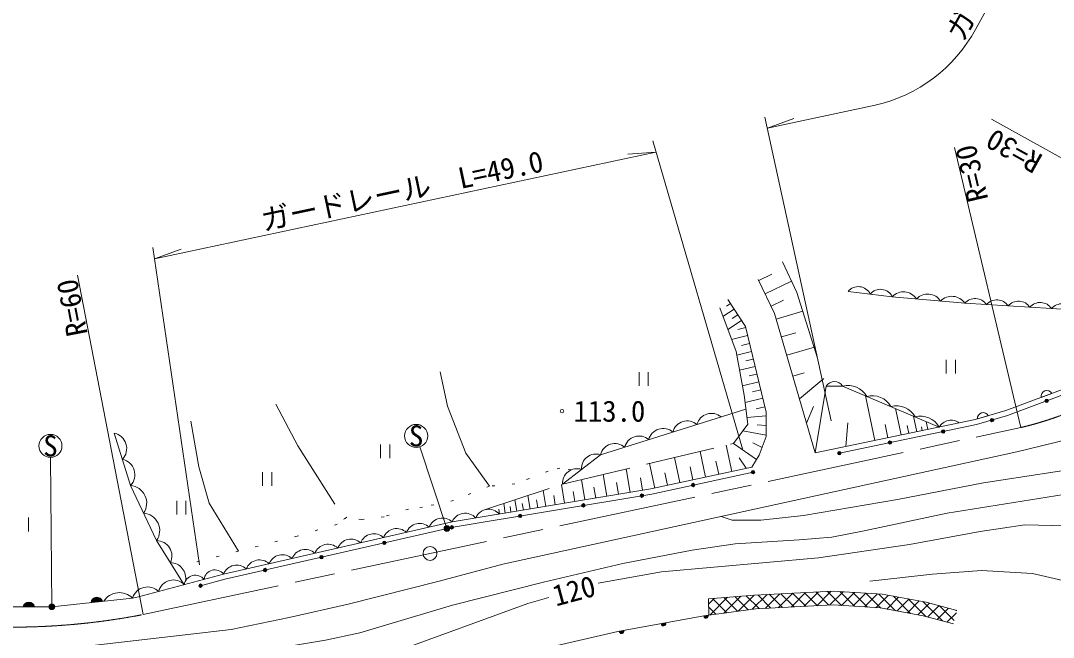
# Model space of a CAD drawing. Units: millimetres, scale not verified. Extents: x 40000 to 680000, y 20000 to 380000.
# Drawn here: x 134467 to 224170, y 266639 to 320181 of the extents above; entities that cross this region are included whole.
import ezdxf
from ezdxf.enums import TextEntityAlignment as Align

# ---------------------------------------------------------------- set-up
doc = ezdxf.new("R2010")
doc.units = ezdxf.units.MM
doc.header["$LTSCALE"] = 1000
for name, pattern in [('CHAIN', [18.5, 12, -1.5, 3.5, -1.5]), ('DASHED', [7.5, 6, -1.5]), ('DOTTED', [1.75, 0.25, -1.5])]:
    doc.linetypes.add(name, pattern=pattern)
for name, color, linetype, lineweight in [('M-BGD', 7, 'Continuous', 13), ('M-BMK', 2, 'CHAIN', 13), ('M-BMK-SRVR', 3, 'Continuous', 13), ('M-STR-HTXT', 7, 'Continuous', 13), ('M-STR-STRC', 7, 'Continuous', 13)]:
    doc.layers.add(name, color=color, linetype=linetype, lineweight=lineweight)
doc.styles.add('ＭＳ ゴシック', font='')
doc.styles.get('ＭＳ ゴシック').set_extended_font_data('MS Gothic')

msp = doc.modelspace()

# ---------------------------------------------------------------- hatches: boundary and pattern name
at = {"layer": 'M-BGD'}
for points in [[(223442, 287175, -0.41421), (223592, 287325, -0.41421), (223742, 287175, -1)], [(218688, 285503, -0.41421), (218838, 285653, -0.41421), (218988, 285503, -1)], [(214449, 284506, -0.41421), (214599, 284656, -0.41421), (214749, 284506, -1)], [(209826, 283547, -0.41421), (209976, 283697, -0.41421), (210126, 283547, -1)], [(205431, 282634, -0.41421), (205581, 282784, -0.41421), (205731, 282634, -1)], [(197931, 280988, -0.41421), (198081, 281138, -0.41421), (198231, 280988, -1)], [(192725, 279861, -0.41421), (192875, 280011, -0.41421), (193025, 279861, -1)], [(188287, 278942, -0.41421), (188437, 279092, -0.41421), (188587, 278942, -1)], [(183197, 278096, -0.41421), (183347, 278246, -0.41421), (183497, 278096, -1)], [(177709, 277183, -0.41421), (177859, 277333, -0.41421), (178009, 277183, -1)], [(171776, 276189, -0.41421), (171926, 276339, -0.41421), (172076, 276189, -1)], [(165906, 274849, -0.41421), (166056, 274999, -0.41421), (166206, 274849, -1)], [(160449, 273603, -0.41421), (160599, 273753, -0.41421), (160749, 273603, -1)], [(155544, 272483, -0.41421), (155694, 272633, -0.41421), (155844, 272483, -1)], [(149947, 271121, -0.41421), (150097, 271271, -0.41421), (150247, 271121, -1)], [(140588, 269663, -0.82183), (141573, 269769)], [(135682, 269295, 0.82183), (134691, 269294)], [(194199, 268555, -0.4608), (194032, 268295, -0.4608), (193801, 268501)], [(190504, 267897, -0.4608), (190349, 267630, -0.4608), (190109, 267825)], [(186860, 267230, -0.4608), (186704, 266962, -0.4608), (186465, 267157)]]:
    msp.add_hatch(color=256, dxfattribs=at).paths.add_polyline_path(points)
at = {"layer": 'M-STR-HTXT'}
for points in [[(171613, 276314, -0.41421), (171721, 275978, -0.41421), (171385, 275869, -1)], [(137356, 269472, -1), (137002, 269119, -1)]]:
    msp.add_hatch(color=256, dxfattribs=at).paths.add_polyline_path(points)

# ---------------------------------------------------------------- linework, layer by layer
at = {"layer": 'M-BGD'}
for p, q in [((198580, 297614), (199727, 298167)), ((199132, 296467), (201426, 297573)), ((196452, 295124), (195474, 294487)), ((196133, 295613), (195780, 295383)), ((199654, 295385), (200735, 295907)), ((196770, 294636), (196282, 294317)), ((200098, 294275), (202403, 294948)), ((197089, 294147), (195893, 293367)), ((197448, 293536), (196754, 293369)), ((197614, 292842), (196216, 292505)), ((200553, 292718), (201810, 293073)), ((197783, 292142), (197083, 291974)), ((201016, 291133), (203411, 291835)), ((197951, 291443), (196671, 291136)), ((198105, 290804), (197465, 290650)), ((214865, 290743), (214865, 289543)), ((215665, 290743), (215665, 289543)), ((198258, 290164), (196915, 289841)), ((188180, 289663), (188180, 288463)), ((188980, 289663), (188980, 288463)), ((198420, 289492), (197748, 289330)), ((201546, 289316), (202517, 289600)), ((202126, 287333), (204237, 289123)), ((198582, 288820), (197171, 288481)), ((198751, 288115), (198046, 287945)), ((203490, 282660), (204448, 288453)), ((198921, 287409), (197399, 287043)), ((208653, 283732), (207849, 287606)), ((223108, 287475), (224036, 287822)), ((199104, 286648), (198343, 286465)), ((202741, 285226), (203327, 286676)), ((210944, 284207), (210469, 286498)), ((199217, 285879), (197557, 285735)), ((206139, 283210), (206314, 285267)), ((212298, 284488), (212017, 285842)), ((213277, 284691), (213137, 285369)), ((217570, 285599), (218521, 285879)), ((199218, 284201), (197189, 284562)), ((199217, 285040), (198456, 285081)), ((209799, 283969), (209561, 285115)), ((211621, 284348), (211481, 285025)), ((212788, 284590), (212718, 284928)), ((198396, 282077), (196394, 283479)), ((198868, 283115), (198075, 283527)), ((165727, 283393), (165727, 282193)), ((166527, 283393), (166527, 282193)), ((193965, 280557), (193483, 282786)), ((196241, 281050), (195748, 283325)), ((189554, 279602), (189091, 281739)), ((191737, 280074), (191264, 282257)), ((195103, 280803), (194857, 281941)), ((197488, 281320), (196885, 282234)), ((155479, 280985), (155479, 279785)), ((156279, 280985), (156279, 279785)), ((185370, 278888), (185055, 280778)), ((187400, 279226), (187062, 281256)), ((190645, 279838), (190409, 280929)), ((192851, 280316), (192610, 281430)), ((181721, 278281), (181450, 279910)), ((183480, 278574), (183187, 280333)), ((186385, 279057), (186216, 280072)), ((188479, 279405), (188299, 280484)), ((180092, 278010), (179863, 279386)), ((182600, 278428), (182454, 279307)), ((184425, 278731), (184268, 279676)), ((148025, 278500), (148025, 277300)), ((148825, 278500), (148825, 277300)), ((176567, 277424), (176429, 278252)), ((177553, 277588), (177390, 278570)), ((178134, 277685), (178038, 278266)), ((178716, 277781), (178522, 278944)), ((179404, 277896), (179289, 278584)), ((180906, 278146), (180771, 278960)), ((176074, 277342), (176005, 277756)), ((177060, 277506), (176978, 277997)), ((135161, 277037), (135161, 275837)), ((194221, 269528), (194723, 270030)), ((194326, 268572), (195877, 270123)), ((195797, 268772), (194553, 270016)), ((196731, 268899), (195534, 270095)), ((195553, 268739), (197030, 270216)), ((197665, 269026), (196516, 270174)), ((196781, 268905), (198183, 270308)), ((198622, 269129), (197498, 270253)), ((198008, 269072), (199301, 270365)), ((199632, 269180), (198488, 270324)), ((199152, 269156), (200417, 270421)), ((200642, 269230), (199498, 270375)), ((200269, 269212), (201534, 270477)), ((201652, 269281), (200508, 270425)), ((201385, 269268), (202650, 270533)), ((202662, 269332), (201518, 270476)), ((202502, 269324), (203767, 270589)), ((203672, 269382), (202528, 270526)), ((204682, 269433), (203538, 270577)), ((203619, 269380), (204884, 270644)), ((205771, 269405), (204548, 270628)), ((204735, 269436), (205899, 270599)), ((206904, 269333), (205619, 270617)), ((205766, 269405), (206896, 270536)), ((208037, 269260), (206752, 270545)), ((206763, 269342), (207893, 270472)), ((207760, 269278), (208890, 270408)), ((209174, 269184), (207885, 270472)), ((208757, 269214), (209827, 270285)), ((210469, 268949), (209019, 270400)), ((209693, 269090), (210725, 270122)), ((211765, 268714), (210275, 270204)), ((134691, 269294), (135682, 269295)), ((140588, 269663), (141573, 269769)), ((210591, 268927), (211623, 269960)), ((211489, 268764), (212521, 269797)), ((213084, 268455), (211571, 269969)), ((212387, 268602), (213399, 269614)), ((214538, 268063), (212866, 269734)), ((213255, 268409), (214234, 269388)), ((214090, 268184), (215069, 269162)), ((215564, 268097), (214288, 269373)), ((194199, 268555), (193801, 268501)), ((190504, 267897), (190109, 267825)), ((186860, 267230), (186465, 267157))]:
    msp.add_line(p, q, dxfattribs=at)
at = {"layer": 'M-BGD', "lineweight": 25}
for p, q in [((194863, 268645), (194228, 269280)), ((214925, 267958), (215748, 268781)), ((215789, 268932), (215741, 268981))]:
    msp.add_line(p, q, dxfattribs=at)
at = {"layer": 'M-BGD'}
for points in [[(198537, 297702), (199959, 294752), (203490, 282660), (217384, 285544), (220040, 286326), (226814, 288862), (228776, 289928), (231507, 291923), (234283, 294429), (239337, 300189), (250282, 319930)], [(198537, 297702), (199959, 294752), (203490, 282660), (217384, 285544), (220040, 286326), (226814, 288862), (228776, 289928), (231507, 291923), (234283, 294429), (239337, 300189), (250219, 319816)], [(205581, 282634), (217494, 285107), (220183, 285899), (227001, 288452), (229017, 289547), (231791, 291573), (234604, 294113), (239708, 299929), (250657, 319677)], [(135408, 265478), (138492, 265680), (152742, 267316), (157788, 268359), (162905, 269531), (170826, 271514), (176348, 272978), (220992, 282734), (225390, 283824), (229221, 284992), (232764, 286772), (235532, 288670), (237578, 290658), (240477, 294472), (242556, 298317), (253065, 318055)], [(195311, 277122), (196277, 276825), (198752, 276801), (202464, 277216), (210644, 278609), (218106, 280047), (227715, 281533), (233945, 282920), (235199, 283374), (236799, 284191), (238468, 285872), (239893, 287805), (240911, 289763), (242495, 293394), (244908, 299233), (246780, 303584), (249436, 308787), (254113, 317350)], [(206345, 296680), (210180, 296215), (216480, 295639), (233431, 294603)], [(100345, 279837), (106254, 276008), (112219, 273186), (118708, 271300), (126751, 269705), (131471, 269293), (137179, 269295), (144181, 270050), (144717, 270143), (152082, 272120), (171948, 276656), (189198, 279525), (197985, 281427), (198626, 282442), (199218, 284091), (199217, 286176), (197424, 293633), (195905, 295962)], [(196394, 283479), (197627, 285160), (197323, 287671), (196614, 291443), (195194, 295237)], [(204448, 288453), (205866, 288446), (214257, 284895)], [(181544, 279942), (184834, 282491), (197471, 286451)], [(148681, 271207), (146278, 275039), (144018, 279818), (142600, 284375)], [(150097, 271121), (152191, 271683), (172035, 276214), (189283, 279083), (198081, 280988)], [(226536, 279278), (214954, 277423), (207726, 275887), (204926, 275335), (202077, 275099), (196544, 274758), (192798, 274195), (186768, 273048), (179883, 271419), (171979, 269422), (163937, 267024), (160938, 266389), (155032, 265416), (150616, 264996), (140831, 265226), (138916, 265728)], [(184620, 271339), (190146, 272326), (203757, 273548), (211687, 274700), (217809, 275842), (221707, 276417), (225231, 276334)], [(208223, 271514), (213667, 272115), (217919, 272443), (222359, 272181), (224995, 271560), (227778, 270464)], [(156253, 263255), (158012, 263321), (162686, 264139), (167073, 265399), (178535, 269564), (180358, 270094)], [(194251, 268562), (194206, 269989), (198205, 270310), (205057, 270653), (209289, 270383), (213125, 269687), (215798, 268965)], [(215485, 267807), (212861, 268516), (209143, 269189), (205049, 269451), (198316, 269114), (193801, 268501), (186338, 267134), (171648, 263772), (161024, 260756), (153084, 257936), (136548, 251424), (130284, 249204)]]:
    msp.add_lwpolyline(points, dxfattribs=at)
at = {"layer": 'M-BGD', "linetype": 'DASHED'}
for points in [[(200641, 299250), (201887, 296588), (203745, 290709)], [(170916, 289682), (171533, 286724), (173141, 282636), (175202, 279769)], [(156630, 286872), (158540, 283270), (162570, 276905)], [(149256, 285422), (149957, 281447), (150853, 278302), (153400, 274121)], [(174678, 277674), (181544, 279942), (196394, 283479)]]:
    msp.add_lwpolyline(points, dxfattribs=at)
at = {"layer": 'M-BGD', "linetype": 'DOTTED'}
msp.add_lwpolyline([(182284, 281173), (181314, 281332), (180288, 281055), (177406, 279953), (175202, 279769), (172079, 278523), (169382, 277940), (168157, 277780), (166033, 277110), (164104, 276873), (162795, 277069), (161959, 276461), (158485, 275421), (148315, 272821)], dxfattribs=at)
at = {"layer": 'M-BGD'}
for centre in [(223592, 287175), (181493, 286278), (218838, 285503), (214599, 284506), (209976, 283547), (205581, 282634), (198081, 280988), (192875, 279861), (188437, 278942), (183347, 278096), (177859, 277183), (171926, 276189), (166056, 274849), (160599, 273603), (155694, 272483), (150097, 271121)]:
    msp.add_circle(centre, 150, dxfattribs=at)
for centre, radius, start, end in [((207228, 295942), 1151, 26.04077, 140.11502), ((209146, 295709), 1151, 26.04077, 140.11502), ((211155, 295296), 1340, 32.87569, 136.67681), ((213255, 295104), 1340, 32.87569, 136.67681), ((215354, 294912), 1340, 32.87569, 136.67681), ((217379, 294892), 1169, 32.7167, 140.28749), ((219263, 294777), 1169, 32.7167, 140.28749), ((221146, 294661), 1169, 32.7167, 140.28749), ((223030, 294546), 1169, 32.7167, 140.28749), ((224913, 294431), 1169, 32.7167, 140.28749), ((205155, 288001), 839, 32.04252, 147.37341), ((206348, 286662), 1847, 28.99989, 105.12308), ((223606, 287557), 505, 31.69872, 189.35691), ((208446, 285775), 1847, 28.99989, 105.12308), ((210543, 284887), 1847, 28.99989, 105.12308), ((192368, 284142), 1290, 49.1031, 165.69858), ((194463, 284798), 1290, 49.1031, 165.69858), ((212641, 283999), 1847, 28.99989, 105.12308), ((215290, 284294), 1195, 53.63254, 149.82065), ((218073, 285645), 505, 27.57836, 185.23655), ((142307, 283035), 1372, 316.89095, 77.68843), ((190273, 283485), 1290, 49.1031, 165.69858), ((186084, 282172), 1290, 49.1031, 165.69858), ((188179, 282829), 1290, 49.1031, 165.69858), ((143016, 280756), 1372, 316.89095, 77.68843), ((184437, 281304), 1251, 71.50188, 184.04169), ((182792, 280030), 1251, 71.50188, 184.04169), ((143883, 278292), 1532, 325.6699, 84.93757), ((145013, 275903), 1532, 325.6699, 84.93757), ((173075, 276203), 1215, 40.76386, 158.12201), ((175122, 276544), 1215, 40.76386, 158.12201), ((169120, 275311), 1226, 46.64647, 159.07794), ((171106, 275764), 1226, 46.64647, 159.07794), ((165147, 274404), 1226, 46.64647, 159.07794), ((167133, 274857), 1226, 46.64647, 159.07794), ((146265, 273696), 1343, 334.74049, 89.45532), ((161173, 273496), 1226, 46.64647, 159.07794), ((163160, 273950), 1226, 46.64647, 159.07794), ((157200, 272589), 1226, 46.64647, 159.07794), ((159187, 273043), 1226, 46.64647, 159.07794), ((147467, 271780), 1343, 348.92508, 89.45532), ((153227, 271682), 1226, 46.64647, 159.07794), ((155214, 272136), 1226, 46.64647, 159.07794), ((149640, 271067), 969, 38.36486, 171.68564), ((151333, 271551), 941, 37.22703, 172.82347), ((145486, 269649), 1365, 44.7177, 162.90802), ((147729, 270310), 1308, 43.29095, 166.75955), ((141091, 269619), 505, 17.32518, 174.98338), ((143043, 268910), 1611, 45.0655, 147.24306), ((135187, 269197), 505, 11.19648, 168.85467), ((194004, 268496), 203, 178.7735, 16.69689), ((190312, 267830), 203, 181.41406, 19.33745), ((186668, 267162), 203, 181.41406, 19.33745)]:
    msp.add_arc(centre, radius, start, end, dxfattribs=at)
at = {"layer": 'M-BMK'}
msp.add_line((145102, 268617), (221332, 284851), dxfattribs=at)
for centre, radius, start, end in [((214434, 314047), 30000, 283.2945, 330.91038), ((133703, 327524), 60000, 234.02257, 280.95191)]:
    msp.add_arc(centre, radius, start, end, dxfattribs=at)
at = {"layer": 'M-BMK-SRVR'}
msp.add_circle((170025, 273924), 600, dxfattribs=at)
at = {"layer": 'M-STR-HTXT'}
for p, q in [((217416, 319426), (226555, 335911)), ((199331, 310838), (208689, 312831)), ((204858, 285447), (199118, 311815)), ((199331, 310838), (201637, 311679)), ((240649, 299462), (218803, 311616)), ((197179, 283015), (189366, 309738)), ((146098, 299502), (189647, 308776)), ((189647, 308776), (187198, 308604)), ((221332, 284851), (215583, 309181)), ((149990, 272920), (145953, 300493)), ((146098, 299502), (148405, 300342)), ((145102, 268617), (139402, 298070)), ((171499, 276092), (169138, 283180)), ((137179, 269295), (137067, 282264))]:
    msp.add_line(p, q, dxfattribs=at)
for centre in [(171499, 276092), (137179, 269295)]:
    msp.add_circle(centre, 250, dxfattribs=at)
msp.add_arc((205673, 325894), 13406, 283.0005, 331.15441, dxfattribs=at)
at = {"layer": 'M-STR-STRC'}
for centre in [(168822, 284129), (137058, 283264)]:
    msp.add_circle(centre, 1000, dxfattribs=at)

# ---------------------------------------------------------------- texts
at = {"layer": 'M-BGD', "style": 'ＭＳ ゴシック'}
msp.add_text('113.0', height=1833, dxfattribs=at).set_placement((182493, 286278), align=Align.MIDDLE_LEFT)
msp.add_text('120', height=1833, rotation=15, dxfattribs=at).set_placement((182529, 270685), align=Align.MIDDLE_CENTER)
at = {"layer": 'M-STR-HTXT', "style": 'ＭＳ ゴシック'}
for s, rotation, p in [('ガードレール', 60.995, (220447, 324574)), ('ガードレール\u3000L=49.0', 12.022, (167905, 303987))]:
    msp.add_text(s, height=1833, rotation=rotation, dxfattribs=at).set_placement(p, align=Align.BOTTOM_CENTER)
for s, rotation, p in [('R=30', 150.91, (223640, 308925)), ('R=60', 100.952, (140833, 293082))]:
    msp.add_text(s, height=1833, rotation=rotation, dxfattribs=at).set_placement(p, align=Align.BOTTOM_LEFT)
msp.add_text('R=30', height=1833, rotation=103.295, dxfattribs=at).set_placement((216744, 304270), align=Align.TOP_LEFT)
at = {"layer": 'M-STR-STRC', "style": 'ＭＳ ゴシック'}
for p in [(168822, 284129), (137058, 283264)]:
    msp.add_text('S', height=1833, dxfattribs=at).set_placement(p, align=Align.MIDDLE_CENTER)

doc.saveas('drawing.dxf')
